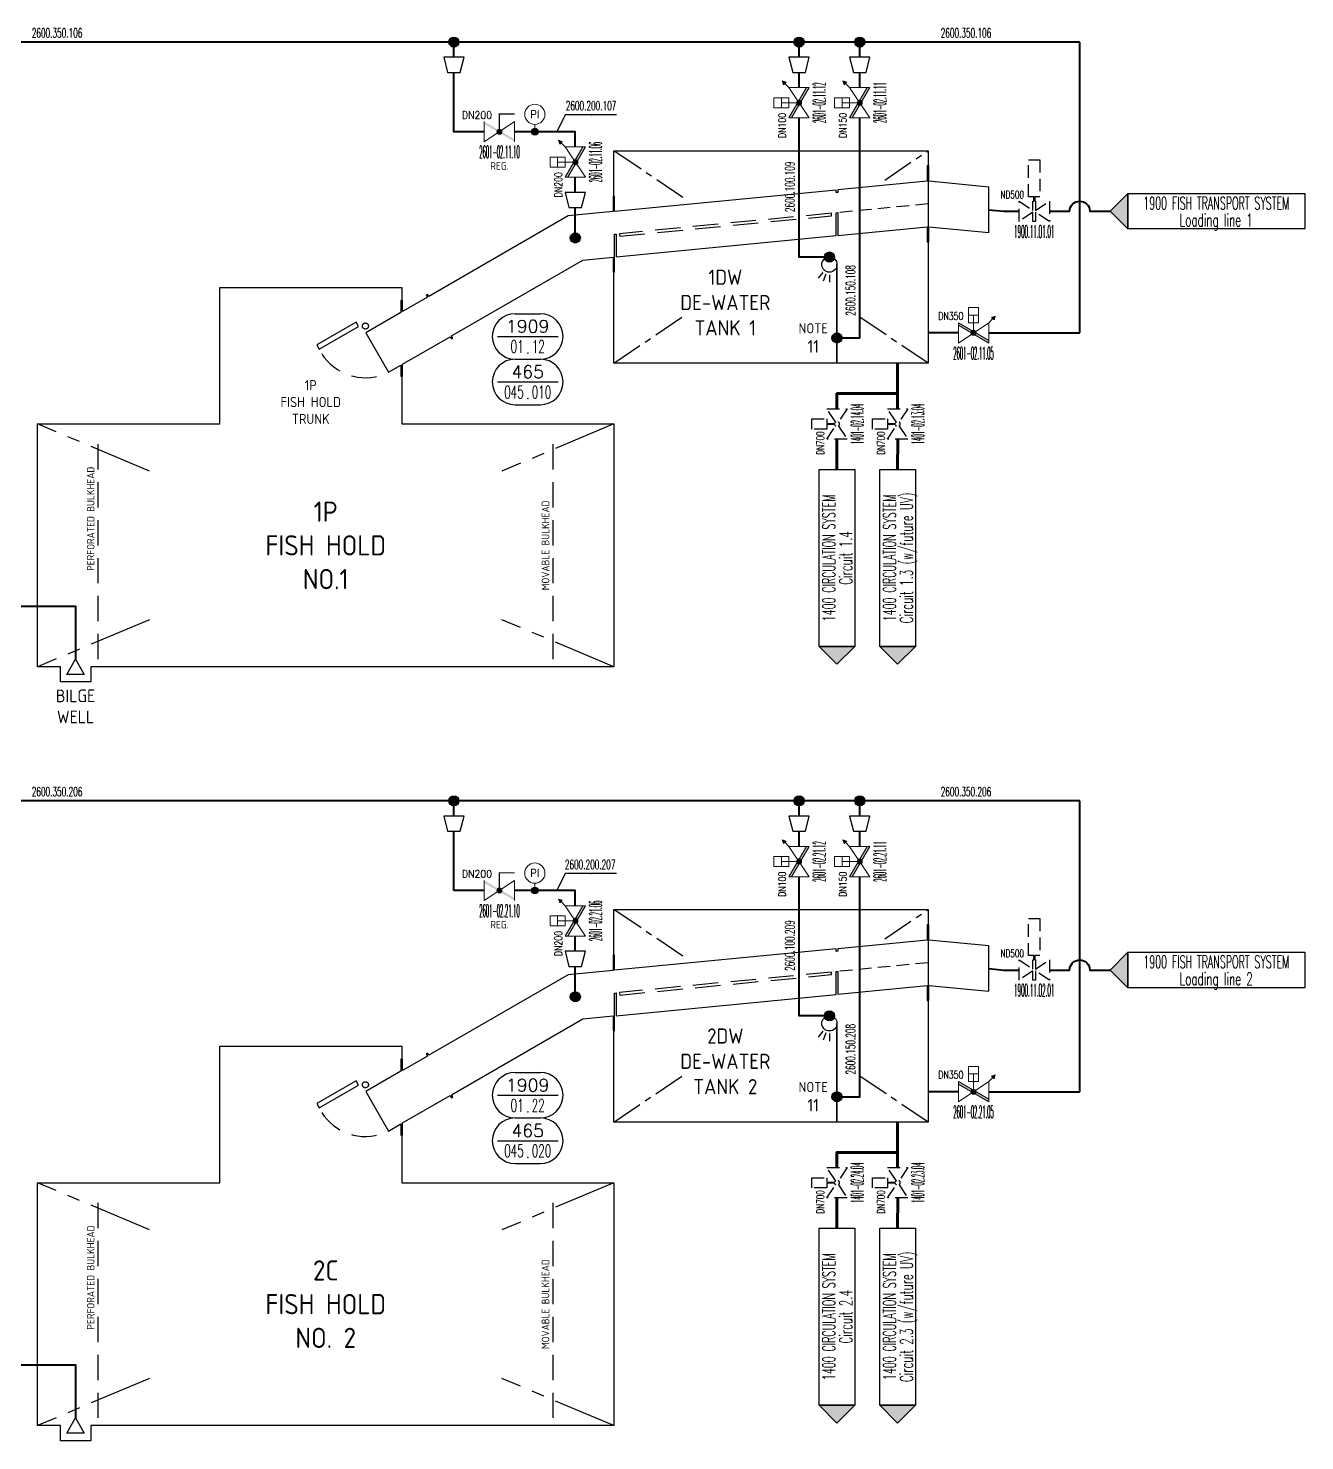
# Model space of a CAD drawing. Extents: x 20 to 522, y 20 to 460.
# Drawn here: x 269.7 to 522.1, y 180.5 to 459.8 of the extents above; entities that cross this region are included whole.
import ezdxf
from ezdxf.enums import TextEntityAlignment as Align

# ---------------------------------------------------------------- set-up
doc = ezdxf.new("R2010")
doc.units = 0
doc.header["$LTSCALE"] = 10
for name, pattern in [('CENTER', [2, 1.25, -0.25, 0.25, -0.25]), ('DASHED', [0.75, 0.5, -0.25]), ('HIDDEN', [0.375, 0.25, -0.125])]:
    doc.linetypes.add(name, pattern=pattern)
for name, color, linetype in [('000-TX1', 1, 'Continuous'), ('000-TX2', 2, 'Continuous'), ('000-TX3', 3, 'Continuous'), ('0CE1', 1, 'CENTER'), ('0CO0', 7, 'Continuous'), ('0CO1', 1, 'Continuous'), ('0CO2', 2, 'Continuous'), ('0DA1', 1, 'HIDDEN'), ('0TX1', 1, 'Continuous'), ('0TX2', 2, 'Continuous'), ('0TX3', 3, 'Continuous'), ('Reference_1', 7, 'Continuous'), ('Reference_2', 1, 'Continuous')]:
    doc.layers.add(name, color=color, linetype=linetype)
for name, color, linetype, lineweight in [('1400_1 Circulation System Piping', 102, 'Continuous', 60), ('2600 Tank Drainage System Piping', 200, 'Continuous', 40), ('ARMATURE', 1, 'Continuous', 15), ('PIPENUM', 1, 'Continuous', 25)]:
    doc.layers.add(name, color=color, linetype=linetype, lineweight=lineweight)
doc.layers.add('1900 Fish Transport Piping', color=153, linetype='Continuous', lineweight=40, true_color=0x5499d9)
doc.layers.add('Viewport', color=7, linetype='Continuous', plot=False)
doc.styles.add('MMC-TX2', font='romans.shx')
doc.styles.add('ROMANS', font='romans.shx')
doc.styles.get("Standard").update_dxf_attribs({"font": 'isocp.shx'})
doc.styles.add('Standard-TX2', font='romans.shx')

# ---------------------------------------------------------------- blocks, each defined once
blk = doc.blocks.new('Pipe_tag')
at = {"layer": '0CO1', "ltscale": 2}
blk.add_point((6, 0), dxfattribs=at)
at = {"color": 0, "style": 'ROMANS', "width": 0.532808}
blk.add_attdef('PIPE-NO', text='', height=2.2, dxfattribs=at).set_placement((-0.18, 1.08), (11.82, 1.08), align=Align.FIT)
at = {"layer": '000-TX2', "color": 2, "style": 'ROMANS', "flags": 1}
for tag, p in [('REMARKS', (6, 12.18)), ('TO', (5.97, 10.4)), ('MATERIAL', (6.34, 6.9)), ('FROM', (6.01, 8.78)), ('DIAMETER', (6.07, 4.56))]:
    blk.add_attdef(tag, text='', height=1.2, dxfattribs=at).set_placement(p, align=Align.MIDDLE_CENTER)
at = {"layer": '000-TX2', "style": 'ROMANS'}
blk.add_attdef('PIPE_TYPE', text='', height=1.2, dxfattribs=at).set_placement((5.89, -1.18), align=Align.MIDDLE)
blk = doc.blocks.new('BU310PN_F_MMC')
h = blk.add_hatch(color=256)
h.dxf.hatch_style = 1
h.paths.add_polyline_path([(7.31, 3.31), (6.57, 3.06), (6.82, 2.82), (7.06, 2.57)])
blk.add_hatch(color=256).paths.add_polyline_path([(0, 2), (6, -1.5), (6, -2), (0, 1.5)])
h = blk.add_hatch(color=256)
edge = h.paths.add_edge_path()
edge.add_arc((3, -0.01), 0.5, 0, 360)
for p, q in [((2, 3.5), (4, 3.5)), ((3, 3.5), (3, 2)), ((6, 2), (6.82, 2.82)), ((7.31, 3.31), (6.57, 3.06)), ((6.57, 3.06), (6.82, 2.82)), ((6.82, 2.82), (7.06, 2.57)), ((7.31, 3.31), (7.06, 2.57))]:
    blk.add_line(p, q)
for points in [[(2, 2), (4, 2), (4, 5), (2, 5)], [(0, 2), (6, -1.5), (6, -2), (0, 1.5)]]:
    blk.add_lwpolyline(points, close=True)
blk.add_lwpolyline([(0, 2), (0, -2), (6, 2), (6, -2)])
at = {"const_width": 0.2}
blk.add_lwpolyline([(3, 0), (3, 2)], dxfattribs=at)
blk.add_circle((3, -0.01), 0.5)
at = {"layer": '000-TX1', "style": 'MMC-TX2', "width": 0.75}
blk.add_attdef('SIZE', text='', height=1.5, dxfattribs=at).set_placement((1, 3.34), align=Align.MIDDLE_RIGHT)
at = {"layer": '000-TX1', "style": 'MMC-TX2', "width": 0.457143}
blk.add_attdef('ITEMNR.', text='', height=2.5, rotation=360, dxfattribs=at).set_placement((-0.99, -5.24), (7.01, -5.24), align=Align.FIT)
at = {"layer": '000-TX1', "style": 'MMC-TX2', "flags": 1}
for tag, p in [('PRODUCT_NR', (-1, -10.2)), ('DESCRIPTION.', (-1, -13.16)), ('TYPE', (-1, -16.17)), ('RATING', (-1, -19.17)), ('DRILL', (-1, -22.17)), ('HOUSING', (-1, -25.17)), ('TRIM', (-1, -28.17)), ('STEM', (-1, -31.17)), ('SEAT', (-1, -34.17)), ('CTRL', (-1, -37.17)), ('CERT', (-1, -40.17)), ('REMARKS', (-1, -43.17)), ('REV', (-1, -46.17)), ('TAG', (-1, -49.17)), ('FONT/SIGN', (-1, -52.17)), ('DO', (-1, -55.84)), ('DI', (-1, -58.84)), ('AO', (-0.79, -61.28)), ('AI', (-0.79, -64.28)), ('BUS', (-1, -66.95))]:
    blk.add_attdef(tag, p, '', height=1.5, dxfattribs=at)
blk = doc.blocks.new('MMCFP_COMP_TAG')
at = {"layer": '000-TX3', "ltscale": 3}
for p, q in [((-2.5, 4.5), (2.5, 4.5)), ((-6, 0), (6, 0)), ((-2.5, -4.5), (2.5, -4.5))]:
    blk.add_line(p, q, dxfattribs=at)
for centre, start, end in [((-2.5, 0), 90, 270), ((2.5, 0), 270, 90)]:
    blk.add_arc(centre, 4.5, start, end, dxfattribs=at)
at = {"layer": '000-TX2', "style": 'Standard-TX2'}
blk.add_text('.', height=1.5, dxfattribs=at).set_placement((0.02, -3.35), align=Align.CENTER)
at = {"layer": '000-TX2', "style": 'Standard-TX2', "flags": 8}
blk.add_attdef('WBS1', text='', height=2.5, dxfattribs=at).set_placement((-0.02, 0.75), align=Align.CENTER)
at = {"layer": '000-TX2', "style": 'Standard-TX2', "width": 0.6, "flags": 8}
blk.add_attdef('WBS2', text='', height=2.5, dxfattribs=at).set_placement((-0.8, -3.25), align=Align.RIGHT)
blk.add_attdef('Number', (0.8, -3.25), '', height=2.5, dxfattribs=at)
blk = doc.blocks.new('Reference_diagram1')
at = {"layer": 'Reference_2'}
blk.add_hatch(color=256, dxfattribs=at).paths.add_polyline_path([(-3.5, -3.5), (0, 0), (-3.5, 3.5)])
blk.add_lwpolyline([(-38.5, -3.5), (-3.5, -3.5), (-3.5, 3.5), (-38.5, 3.5)], close=True, dxfattribs=at)
blk.add_lwpolyline([(-3.5, 3.5), (-3.5, -3.5), (0, 0), (-3.5, 3.5)], dxfattribs=at)
at = {"layer": 'Reference_1', "style": 'ROMANS'}
for tag, width, p in [('WBS-NAME', 0.55, (-21, 2.85)), ('DESCRIPTION', 0.6, (-21, -0.5))]:
    blk.add_attdef(tag, text='', height=2.5, dxfattribs=dict(at, width=width)).set_placement(p, align=Align.TOP_CENTER)
blk = doc.blocks.new('INTERFACE VALVE')
at = {"linetype": 'HIDDEN'}
blk.add_lwpolyline([(0.42, -0.27, -0.547905), (-0.42, -0.27), (-3, -1.99), (-3, 2.01), (-0.41, 0.29, -0.192777), (-0.1, 0.49), (-0.1, 2.01), (-1, 2.01), (-1, 5.01), (1, 5.01), (1, 2.01), (0.1, 2.01), (0.1, 0.49, -0.192777), (0.41, 0.29), (3, 2.01), (3, -1.99), (0.42, -0.28)], format="xyb", dxfattribs=at)
at = {"style": 'MMC-TX2', "width": 0.7}
blk.add_attdef('SIZE', text='', height=1.5, dxfattribs=at).set_placement((-1.46, 3.31), align=Align.MIDDLE_RIGHT)
at = {"style": 'MMC-TX2', "width": 0.457143}
blk.add_attdef('ITEMNR.', text='', height=2.5, rotation=360, dxfattribs=at).set_placement((-3.99, -5.23), (4.01, -5.23), align=Align.FIT)
at = {"style": 'MMC-TX2', "flags": 1}
blk.add_attdef('DESCRIPTION.', (-4, -7.96), '', height=1.5, dxfattribs=at)
blk = doc.blocks.new('INTERFACE VALVE GV')
at = {"linetype": 'HIDDEN'}
blk.add_lwpolyline([(0.25, -0.15), (0.25, -1.99), (-0.25, -1.99), (-0.25, -0.15), (-3, -1.99), (-3, 2.01), (-0.25, 0.18), (-0.25, 2.01), (-0.1, 2.01), (-0.1, 2.86), (-1.14, 2.86), (-1.14, 10.21), (1.14, 10.21), (1.14, 2.86), (0.1, 2.86), (0.1, 2.01), (0.25, 2.01), (0.25, 0.18), (3, 2.01), (3, -1.99), (0.25, -0.15)], dxfattribs=at)
at = {"style": 'MMC-TX2', "width": 0.7}
blk.add_attdef('SIZE', text='', height=1.5, dxfattribs=at).set_placement((-1.46, 3.31), align=Align.MIDDLE_RIGHT)
at = {"style": 'MMC-TX2', "width": 0.457143}
blk.add_attdef('ITEMNR.', text='', height=2.5, rotation=360, dxfattribs=at).set_placement((-3.99, -5.23), (4.01, -5.23), align=Align.FIT)
at = {"style": 'MMC-TX2', "flags": 1}
blk.add_attdef('DESCRIPTION.', (-4, -7.96), '', height=1.5, dxfattribs=at)
blk = doc.blocks.new('BU301_MMC')
h = blk.add_hatch(color=256)
edge = h.paths.add_edge_path()
edge.add_arc((3, 0), 0.5, 0, 360)
at = {"const_width": 0.25}
blk.add_lwpolyline([(3, 0), (3, 3.5), (6, 3.5)], dxfattribs=at)
blk.add_lwpolyline([(0, 2), (0, -2), (6, 2), (6, -2)])
blk.add_circle((3, 0), 0.5)
blk.add_solid([(0, 2), (6, -1.5), (0, 1.5), (6, -2)])
at = {"layer": '000-TX1', "style": 'MMC-TX2', "width": 0.9}
blk.add_attdef('SIZE', text='', height=1.5, dxfattribs=at).set_placement((1.54, 3.3), align=Align.MIDDLE_RIGHT)
at = {"layer": '000-TX1', "style": 'MMC-TX2', "width": 0.457143}
blk.add_attdef('ITEMNR.', text='', height=2.5, rotation=360, dxfattribs=at).set_placement((-0.99, -5.24), (7.01, -5.24), align=Align.FIT)
at = {"layer": '000-TX1', "style": 'MMC-TX2', "flags": 1}
for tag, p in [('PRODUCT_NR', (-1, -10.2)), ('DESCRIPTION.', (-1, -13.16)), ('TYPE', (-1, -16.17)), ('RATING', (-1, -19.17)), ('DRILL', (-1, -22.17)), ('HOUSING', (-1, -25.17)), ('TRIM', (-1, -28.17)), ('STEM', (-1, -31.17)), ('SEAT', (-1, -34.17)), ('CTRL', (-1, -37.17)), ('CERT', (-1, -40.17)), ('REV', (-1, -46.17)), ('TAG', (-1, -49.17)), ('FONT/SIGN', (-1, -52.17)), ('DO', (-1, -55.82)), ('DI', (-1, -58.82)), ('AO', (-0.79, -61.26)), ('AI', (-0.79, -64.26)), ('BUS', (-1, -66.94))]:
    blk.add_attdef(tag, p, '', height=1.5, dxfattribs=at)
blk.add_attdef('REMARKS', text='', height=1, dxfattribs=at).set_placement((-1, -43.17), (9.07, -43.17), align=Align.ALIGNED)
blk = doc.blocks.new('PI')
blk.add_line((0, 0), (0, 0.78))
blk.add_circle((0, 2.78), 2)
at = {"layer": '000-TX1', "style": 'MMC-TX2', "flags": 1}
for tag, p in [('DO', (-2.77, -54.19)), ('DI', (-2.77, -57.19)), ('AO', (-2.56, -59.63)), ('AI', (-2.56, -62.63)), ('BUS', (-2.77, -65.3))]:
    blk.add_attdef(tag, p, '', height=1.5, dxfattribs=at)
at = {"layer": '0TX1', "style": 'MMC-TX2', "width": 0.457143}
blk.add_attdef('ITEMNR.', text='', height=2.5, rotation=360, dxfattribs=at).set_placement((-3.69, 5.84), (4.31, 5.84), align=Align.FIT)
at = {"layer": '0TX1', "style": 'MMC-TX2'}
blk.add_attdef('SIZE', text='', height=1.5, dxfattribs=at).set_placement((-1.84, 0.9), align=Align.MIDDLE_RIGHT)
at = {"layer": '0TX1', "style": 'MMC-TX2', "flags": 1}
for tag, p in [('PRODUCT_NR', (-2.77, -9.56)), ('DESCRIPTION.', (-2.77, -12.52)), ('TYPE', (-2.77, -15.53)), ('RATING', (-2.77, -18.53)), ('DRILL', (-2.77, -21.53)), ('HOUSING', (-2.77, -24.53)), ('TRIM', (-2.77, -27.53)), ('STEM', (-2.77, -30.53)), ('SEAT', (-2.77, -33.53)), ('CTRL', (-2.77, -36.53)), ('CERT', (-2.77, -39.53)), ('REMARKS', (-2.77, -42.53)), ('REV', (-2.77, -45.53)), ('TAG', (-2.77, -48.53)), ('FONT/SIGN', (-2.77, -51.53))]:
    blk.add_attdef(tag, p, '', height=1.5, dxfattribs=at)
at = {"layer": '0TX2', "style": 'MMC-TX2', "flags": 8}
blk.add_attdef('PI', text='', height=1.5, dxfattribs=at).set_placement((0, 2.78), align=Align.MIDDLE_CENTER)
blk = doc.blocks.new('JOINT')
h = blk.add_hatch(color=256)
h.dxf.hatch_style = 1
h.paths.add_polyline_path([(1, 0, 1), (-1, 0, 1)])
at = {"layer": 'Viewport'}
blk.add_circle((0, 0), 1, dxfattribs=at)

msp = doc.modelspace()

# ---------------------------------------------------------------- linework, layer by layer
for points in [[(279.02, 335.03), (280.75, 332.03), (277.29, 332.03)], [(279.02, 185.03), (280.75, 182.03), (277.29, 182.03)]]:
    msp.add_lwpolyline(points, close=True)
at = {"layer": '0CE1', "ltscale": 0.5}
for points in [[(399.12, 426.29), (385.45, 435.53)], [(439.03, 429.75), (447.58, 435.53)], [(385.45, 393.53), (399.12, 402.76)], [(447.58, 393.53), (433.91, 402.76)], [(399.12, 276.29), (385.45, 285.53)], [(439.03, 279.75), (447.58, 285.53)], [(385.45, 243.53), (399.12, 252.76)], [(447.58, 243.53), (433.91, 252.76)]]:
    msp.add_lwpolyline(points, dxfattribs=at)
at = {"layer": '0CE1'}
for points in [[(293.63, 372.21), (271.52, 381.53)], [(385.45, 381.53), (363.34, 372.21)], [(293.63, 342.84), (271.52, 333.53)], [(385.45, 333.53), (363.34, 342.84)], [(293.63, 222.21), (271.52, 231.53)], [(385.45, 231.53), (363.34, 222.21)], [(293.63, 192.84), (271.52, 183.53)], [(385.45, 183.53), (363.34, 192.84)]]:
    msp.add_lwpolyline(points, dxfattribs=at)
for centre in [(336.34, 400.89), (336.34, 250.89)]:
    msp.add_circle(centre, 0.6, dxfattribs=at)
at = {"layer": '0CO0'}
for points in [[(385.99, 442.63), (375.86, 442.63), (374.16, 439.3)], [(385.99, 292.63), (375.86, 292.63), (374.16, 289.3)]]:
    msp.add_lwpolyline(points, dxfattribs=at)
at = {"layer": '0CO0', "linetype": 'DASHED'}
for centre in [(336.34, 400.89), (336.34, 250.89)]:
    msp.add_arc(centre, 10.22, 212.2433, 291.0238, dxfattribs=at)
at = {"layer": '0CO1'}
for points in [[(355.84, 454.02), (351.84, 454.02), (352.59, 451.02), (355.09, 451.02)], [(424.08, 454.02), (420.08, 454.02), (420.83, 451.02), (423.33, 451.02)], [(436.08, 454.02), (432.08, 454.02), (432.83, 451.02), (435.33, 451.02)], [(385.6, 426.53), (385.3, 426.53), (385.3, 423.51), (376.45, 422.66), (348.85, 406.72), (348.6, 407.15), (348.34, 407), (348.59, 406.57), (343.67, 403.73), (343.67, 405.95), (343.37, 405.95), (343.37, 403.56), (336.42, 399.55), (340.92, 391.75), (343.37, 393.17), (343.37, 390.95), (343.67, 390.95), (343.67, 393.34), (353.09, 398.78), (353.34, 398.34), (353.6, 398.49), (353.35, 398.93), (379.35, 413.94), (385.3, 414.51), (385.3, 411.53), (385.6, 411.53), (385.6, 419.03), (385.9, 419.06), (385.9, 414.55), (429.43, 418.77), (429.43, 423.27), (429.73, 423.3), (429.73, 418.8), (447.43, 420.51), (447.43, 417.53), (447.73, 417.53), (447.73, 420.51), (459.58, 419.37), (459.58, 428.37), (447.73, 429.51), (447.73, 432.53), (447.43, 432.53), (447.43, 429.51), (429.73, 427.8), (429.73, 427.3), (429.43, 427.27), (429.43, 427.77), (385.6, 423.53)], [(379.84, 427.3), (375.84, 427.3), (376.59, 424.3), (379.09, 424.3)], [(335, 400.81), (334.5, 401.67), (326.71, 397.17), (327.21, 396.31)], [(355.84, 304.02), (351.84, 304.02), (352.59, 301.02), (355.09, 301.02)], [(424.08, 304.02), (420.08, 304.02), (420.83, 301.02), (423.33, 301.02)], [(436.08, 304.02), (432.08, 304.02), (432.83, 301.02), (435.33, 301.02)], [(385.6, 276.53), (385.3, 276.53), (385.3, 273.51), (376.45, 272.66), (348.85, 256.72), (348.6, 257.15), (348.34, 257), (348.59, 256.57), (343.67, 253.73), (343.67, 255.95), (343.37, 255.95), (343.37, 253.56), (336.42, 249.55), (340.92, 241.75), (343.37, 243.17), (343.37, 240.95), (343.67, 240.95), (343.67, 243.34), (353.09, 248.78), (353.34, 248.34), (353.6, 248.49), (353.35, 248.93), (379.35, 263.94), (385.3, 264.51), (385.3, 261.53), (385.6, 261.53), (385.6, 269.03), (385.9, 269.06), (385.9, 264.55), (429.43, 268.77), (429.43, 273.27), (429.73, 273.3), (429.73, 268.8), (447.43, 270.51), (447.43, 267.53), (447.73, 267.53), (447.73, 270.51), (459.58, 269.37), (459.58, 278.37), (447.73, 279.51), (447.73, 282.53), (447.43, 282.53), (447.43, 279.51), (429.73, 277.8), (429.73, 277.3), (429.43, 277.27), (429.43, 277.77), (385.6, 273.53)], [(379.84, 277.3), (375.84, 277.3), (376.59, 274.3), (379.09, 274.3)], [(335, 250.81), (334.5, 251.67), (326.71, 247.17), (327.21, 246.31)]]:
    msp.add_lwpolyline(points, close=True, dxfattribs=at)
for points in [[(426.79, 411.49), (425.83, 410.34)], [(427.39, 411.15), (426.88, 409.74)], [(428.08, 411.03), (428.08, 409.53)], [(426.79, 261.49), (425.83, 260.34)], [(427.39, 261.15), (426.88, 259.74)], [(428.08, 261.03), (428.08, 259.53)]]:
    msp.add_lwpolyline(points, dxfattribs=at)
at = {"layer": '0CO2'}
for points in [[(385.45, 426.53), (385.45, 435.53), (447.58, 435.53), (447.58, 393.53), (429.58, 393.53), (429.58, 413.03), (429.58, 393.53), (385.45, 393.53), (385.45, 411.53)], [(343.52, 390.95), (343.52, 381.53), (343.52, 381.53), (385.45, 381.53), (385.45, 333.53), (282.02, 333.53), (282.02, 330.53), (276.02, 330.53), (276.02, 333.53), (271.52, 333.53), (271.52, 381.53), (307.52, 381.53), (307.52, 408.53), (343.52, 408.53), (343.52, 405.95)], [(385.45, 276.53), (385.45, 285.53), (447.58, 285.53), (447.58, 243.53), (429.58, 243.53), (429.58, 263.03), (429.58, 243.53), (385.45, 243.53), (385.45, 261.53)], [(343.52, 240.95), (343.52, 231.53), (343.52, 231.53), (385.45, 231.53), (385.45, 183.53), (282.02, 183.53), (282.02, 180.53), (276.02, 180.53), (276.02, 183.53), (271.52, 183.53), (271.52, 231.53), (307.52, 231.53), (307.52, 258.53), (343.52, 258.53), (343.52, 255.95)]]:
    msp.add_lwpolyline(points, dxfattribs=at)
for centre in [(428.08, 413.03), (428.08, 263.03)]:
    msp.add_circle(centre, 1.5, dxfattribs=at)
at = {"layer": '0DA1'}
for points in [[(447.58, 425.03), (429.73, 423.3)], [(447.58, 275.03), (429.73, 273.3)]]:
    msp.add_lwpolyline(points, dxfattribs=at)
at = {"layer": '0DA1', "linetype": 'DASHED'}
for points in [[(386.64, 418.64), (428.53, 422.68), (428.48, 423.18), (386.59, 419.14)], [(386.64, 268.64), (428.53, 272.68), (428.48, 273.18), (386.59, 269.14)]]:
    msp.add_lwpolyline(points, close=True, dxfattribs=at)
at = {"layer": '0DA1', "ltscale": 2}
for points in [[(283.52, 335.03), (283.52, 380.03)], [(373.45, 335.03), (373.45, 380.03)], [(283.52, 185.03), (283.52, 230.03)], [(373.45, 185.03), (373.45, 230.03)]]:
    msp.add_lwpolyline(points, dxfattribs=at)
at = {"layer": '1400_1 Circulation System Piping'}
for points in [[(441.58, 393.53), (441.58, 384.53)], [(441.58, 387.53), (429.58, 387.53), (429.58, 384.53)], [(429.58, 378.53), (429.56, 372.53)], [(441.59, 378.53), (441.58, 372.53)], [(441.58, 243.53), (441.58, 234.53)], [(441.58, 237.53), (429.58, 237.53), (429.58, 234.53)], [(429.58, 228.53), (429.56, 222.53)], [(441.59, 228.53), (441.58, 222.53)]]:
    msp.add_lwpolyline(points, dxfattribs=at)
at = {"layer": '1900 Fish Transport Piping'}
for points in [[(471.58, 423.58), (475.58, 423.58, -1), (479.58, 423.58), (483.58, 423.58)], [(471.58, 273.58), (475.58, 273.58, -1), (479.58, 273.58), (483.58, 273.58)]]:
    msp.add_lwpolyline(points, format="xyb", dxfattribs=at)
for points in [[(459.58, 423.87), (462.58, 423.58), (465.58, 423.58)], [(459.58, 273.87), (462.58, 273.58), (465.58, 273.58)]]:
    msp.add_lwpolyline(points, dxfattribs=at)
at = {"layer": '2600 Tank Drainage System Piping'}
for p, q in [((477.58, 457.02), (174.52, 457.02)), ((477.58, 399.53), (477.58, 457.02)), ((459.58, 399.53), (477.58, 399.53)), ((477.58, 307.02), (174.52, 307.02)), ((477.58, 249.53), (477.58, 307.02)), ((353.84, 289.3), (353.84, 301.02)), ((359.84, 289.3), (353.84, 289.3)), ((459.58, 249.53), (477.58, 249.53))]:
    msp.add_line(p, q, dxfattribs=at)
for points in [[(353.84, 454.02), (353.84, 457.02)], [(422.08, 454.02), (422.08, 457.02)], [(434.08, 454.02), (434.08, 457.02)], [(359.84, 439.3), (353.84, 439.3), (353.84, 451.02)], [(422.08, 448.02), (422.08, 451.02)], [(434.08, 448.02), (434.08, 451.02)], [(428.08, 414.53), (422.08, 414.53), (422.08, 442.02)], [(429.58, 398.53), (434.08, 398.53), (434.08, 442.02)], [(377.84, 436.3), (377.84, 439.3), (365.84, 439.3)], [(377.84, 427.3), (377.84, 430.3)], [(377.84, 418.3), (377.84, 424.3)], [(453.58, 399.53), (447.58, 399.53)], [(265.52, 345.53), (279.02, 345.53), (279.02, 335.03)], [(353.84, 304.02), (353.84, 307.02)], [(422.08, 304.02), (422.08, 307.02)], [(434.08, 304.02), (434.08, 307.02)], [(422.08, 298.02), (422.08, 301.02)], [(434.08, 298.02), (434.08, 301.02)], [(428.08, 264.53), (422.08, 264.53), (422.08, 292.02)], [(429.58, 248.53), (434.08, 248.53), (434.08, 292.02)], [(377.84, 286.3), (377.84, 289.3), (365.84, 289.3)], [(377.84, 277.3), (377.84, 280.3)], [(377.84, 268.3), (377.84, 274.3)], [(453.58, 249.53), (447.58, 249.53)], [(265.52, 195.53), (279.02, 195.53), (279.02, 185.03)]]:
    msp.add_lwpolyline(points, dxfattribs=at)

# ---------------------------------------------------------------- block references
ref = msp.add_blockref('Reference_diagram1', (483.58, 423.58), dxfattribs=dict(xscale=-1))
ref.add_attrib('WBS-NAME', '1900 FISH TRANSPORT SYSTEM', dxfattribs={"layer": 'Reference_1', "height": 2.5, "style": 'ROMANS', "width": 0.55}).set_placement((504.58, 426.43), align=Align.TOP_CENTER)
ref.add_attrib('DESCRIPTION', 'Loading line 1', dxfattribs={"layer": 'Reference_1', "height": 2.5, "style": 'ROMANS', "width": 0.6}).set_placement((504.58, 423.08), align=Align.TOP_CENTER)
ref = msp.add_blockref('MMCFP_COMP_TAG', (368.43, 398.83))
ref.add_attrib('WBS1', '1909', dxfattribs={"layer": '000-TX2', "height": 2.5, "style": 'Standard-TX2'}).set_placement((368.42, 399.58), align=Align.CENTER)
ref.add_attrib('WBS2', '01', dxfattribs={"layer": '000-TX2', "height": 2.5, "style": 'Standard-TX2', "width": 0.6}).set_placement((367.63, 395.58), align=Align.RIGHT)
ref.add_attrib('Number', '12', (369.23, 395.58), dxfattribs={"layer": '000-TX2', "height": 2.5, "style": 'Standard-TX2', "width": 0.6})
ref = msp.add_blockref('MMCFP_COMP_TAG', (368.43, 389.83))
ref.add_attrib('WBS1', '465', dxfattribs={"layer": '000-TX2', "height": 2.5, "style": 'Standard-TX2'}).set_placement((368.42, 390.58), align=Align.CENTER)
ref.add_attrib('WBS2', '045', dxfattribs={"layer": '000-TX2', "height": 2.5, "style": 'Standard-TX2', "width": 0.6}).set_placement((367.63, 386.58), align=Align.RIGHT)
ref.add_attrib('Number', '010', (369.23, 386.58), dxfattribs={"layer": '000-TX2', "height": 2.5, "style": 'Standard-TX2', "width": 0.6})
ref = msp.add_blockref('Reference_diagram1', (429.58, 334.03), dxfattribs=dict(xscale=-1, rotation=90))
ref.add_attrib('WBS-NAME', '1400 CIRCULATION SYSTEM', dxfattribs={"layer": 'Reference_1', "height": 2.5, "rotation": 90, "style": 'ROMANS', "width": 0.55}).set_placement((426.72, 355.03), align=Align.TOP_CENTER)
ref.add_attrib('DESCRIPTION', 'Circuit 1.4', dxfattribs={"layer": 'Reference_1', "height": 2.5, "rotation": 90, "style": 'ROMANS', "width": 0.6}).set_placement((430.08, 355.03), align=Align.TOP_CENTER)
ref = msp.add_blockref('Reference_diagram1', (441.58, 334.03), dxfattribs=dict(xscale=-1, rotation=90))
ref.add_attrib('WBS-NAME', '1400 CIRCULATION SYSTEM', dxfattribs={"layer": 'Reference_1', "height": 2.5, "rotation": 90, "style": 'ROMANS', "width": 0.55}).set_placement((438.72, 355.03), align=Align.TOP_CENTER)
ref.add_attrib('DESCRIPTION', 'Circuit 1.3 (w/future UV)', dxfattribs={"layer": 'Reference_1', "height": 2.5, "rotation": 90, "style": 'ROMANS', "width": 0.6}).set_placement((442.08, 355.03), align=Align.TOP_CENTER)
ref = msp.add_blockref('Reference_diagram1', (483.58, 273.58), dxfattribs=dict(xscale=-1))
ref.add_attrib('WBS-NAME', '1900 FISH TRANSPORT SYSTEM', dxfattribs={"layer": 'Reference_1', "height": 2.5, "style": 'ROMANS', "width": 0.55}).set_placement((504.58, 276.43), align=Align.TOP_CENTER)
ref.add_attrib('DESCRIPTION', 'Loading line 2', dxfattribs={"layer": 'Reference_1', "height": 2.5, "style": 'ROMANS', "width": 0.6}).set_placement((504.58, 273.08), align=Align.TOP_CENTER)
ref = msp.add_blockref('MMCFP_COMP_TAG', (368.43, 248.83))
ref.add_attrib('WBS1', '1909', dxfattribs={"layer": '000-TX2', "height": 2.5, "style": 'Standard-TX2'}).set_placement((368.42, 249.58), align=Align.CENTER)
ref.add_attrib('WBS2', '01', dxfattribs={"layer": '000-TX2', "height": 2.5, "style": 'Standard-TX2', "width": 0.6}).set_placement((367.63, 245.58), align=Align.RIGHT)
ref.add_attrib('Number', '22', (369.23, 245.58), dxfattribs={"layer": '000-TX2', "height": 2.5, "style": 'Standard-TX2', "width": 0.6})
ref = msp.add_blockref('MMCFP_COMP_TAG', (368.43, 239.83))
ref.add_attrib('WBS1', '465', dxfattribs={"layer": '000-TX2', "height": 2.5, "style": 'Standard-TX2'}).set_placement((368.42, 240.58), align=Align.CENTER)
ref.add_attrib('WBS2', '045', dxfattribs={"layer": '000-TX2', "height": 2.5, "style": 'Standard-TX2', "width": 0.6}).set_placement((367.63, 236.58), align=Align.RIGHT)
ref.add_attrib('Number', '020', (369.23, 236.58), dxfattribs={"layer": '000-TX2', "height": 2.5, "style": 'Standard-TX2', "width": 0.6})
ref = msp.add_blockref('Reference_diagram1', (429.58, 184.03), dxfattribs=dict(xscale=-1, rotation=90))
ref.add_attrib('WBS-NAME', '1400 CIRCULATION SYSTEM', dxfattribs={"layer": 'Reference_1', "height": 2.5, "rotation": 90, "style": 'ROMANS', "width": 0.55}).set_placement((426.72, 205.03), align=Align.TOP_CENTER)
ref.add_attrib('DESCRIPTION', 'Circuit 2.4', dxfattribs={"layer": 'Reference_1', "height": 2.5, "rotation": 90, "style": 'ROMANS', "width": 0.6}).set_placement((430.08, 205.03), align=Align.TOP_CENTER)
ref = msp.add_blockref('Reference_diagram1', (441.58, 184.03), dxfattribs=dict(xscale=-1, rotation=90))
ref.add_attrib('WBS-NAME', '1400 CIRCULATION SYSTEM', dxfattribs={"layer": 'Reference_1', "height": 2.5, "rotation": 90, "style": 'ROMANS', "width": 0.55}).set_placement((438.72, 205.03), align=Align.TOP_CENTER)
ref.add_attrib('DESCRIPTION', 'Circuit 2.3 (w/future UV)', dxfattribs={"layer": 'Reference_1', "height": 2.5, "rotation": 90, "style": 'ROMANS', "width": 0.6}).set_placement((442.08, 205.03), align=Align.TOP_CENTER)
at = {"layer": '0CO0', "ltscale": 2}
ref = msp.add_blockref('INTERFACE VALVE GV', (468.58, 423.56), dxfattribs=at)
ref.add_attrib('ITEMNR.', '1900.11.01.01', dxfattribs={"layer": '0', "height": 2.5, "rotation": 360, "style": 'MMC-TX2', "width": 0.304072}).set_placement((464.58, 418.34), (472.58, 418.34), align=Align.FIT)
ref.add_attrib('SIZE', 'ND500', dxfattribs={"layer": '0', "height": 1.5, "style": 'MMC-TX2', "width": 0.7}).set_placement((466.56, 426.87), align=Align.MIDDLE_RIGHT)
ref = msp.add_blockref('INTERFACE VALVE', (429.59, 381.53), dxfattribs=dict(at, rotation=90))
ref.add_attrib('ITEMNR.', '1401-02.14.04', dxfattribs={"layer": '0', "height": 2.5, "rotation": 90, "style": 'MMC-TX2', "width": 0.27541}).set_placement((434.81, 377.53), (434.81, 385.53), align=Align.FIT)
ref.add_attrib('SIZE', 'DN700', dxfattribs={"layer": '0', "height": 1.5, "rotation": 90, "style": 'MMC-TX2', "width": 0.7}).set_placement((426.28, 380.06), align=Align.MIDDLE_RIGHT)
ref = msp.add_blockref('INTERFACE VALVE', (441.59, 381.53), dxfattribs=dict(at, rotation=90))
ref.add_attrib('ITEMNR.', '1401-02.13.04', dxfattribs={"layer": '0', "height": 2.5, "rotation": 90, "style": 'MMC-TX2', "width": 0.27541}).set_placement((446.81, 377.53), (446.81, 385.53), align=Align.FIT)
ref.add_attrib('SIZE', 'DN700', dxfattribs={"layer": '0', "height": 1.5, "rotation": 90, "style": 'MMC-TX2', "width": 0.7}).set_placement((438.28, 380.06), align=Align.MIDDLE_RIGHT)
at = {"layer": '0CO0', "linetype": 'HIDDEN', "ltscale": 2}
ref = msp.add_blockref('INTERFACE VALVE GV', (468.58, 273.56), dxfattribs=at)
ref.add_attrib('ITEMNR.', '1900.11.02.01', dxfattribs={"layer": '0', "height": 2.5, "rotation": 360, "style": 'MMC-TX2', "width": 0.304072}).set_placement((464.58, 268.34), (472.58, 268.34), align=Align.FIT)
ref.add_attrib('SIZE', 'ND500', dxfattribs={"layer": '0', "height": 1.5, "style": 'MMC-TX2', "width": 0.7}).set_placement((466.56, 276.87), align=Align.MIDDLE_RIGHT)
at = {"layer": '0CO0', "ltscale": 2}
ref = msp.add_blockref('INTERFACE VALVE', (429.59, 231.53), dxfattribs=dict(at, rotation=90))
ref.add_attrib('ITEMNR.', '1401-02.24.04', dxfattribs={"layer": '0', "height": 2.5, "rotation": 90, "style": 'MMC-TX2', "width": 0.27541}).set_placement((434.81, 227.53), (434.81, 235.53), align=Align.FIT)
ref.add_attrib('SIZE', 'DN700', dxfattribs={"layer": '0', "height": 1.5, "rotation": 90, "style": 'MMC-TX2', "width": 0.7}).set_placement((426.28, 230.06), align=Align.MIDDLE_RIGHT)
ref = msp.add_blockref('INTERFACE VALVE', (441.59, 231.53), dxfattribs=dict(at, rotation=90))
ref.add_attrib('ITEMNR.', '1401-02.23.04', dxfattribs={"layer": '0', "height": 2.5, "rotation": 90, "style": 'MMC-TX2', "width": 0.27541}).set_placement((446.81, 227.53), (446.81, 235.53), align=Align.FIT)
ref.add_attrib('SIZE', 'DN700', dxfattribs={"layer": '0', "height": 1.5, "rotation": 90, "style": 'MMC-TX2', "width": 0.7}).set_placement((438.28, 230.06), align=Align.MIDDLE_RIGHT)
at = {"layer": '2600 Tank Drainage System Piping'}
for p in [(353.84, 457.02), (422.08, 457.02), (434.08, 457.02), (377.84, 418.3), (428.08, 414.53), (429.58, 398.53), (353.84, 307.02), (422.08, 307.02), (434.08, 307.02), (377.84, 268.3), (428.08, 264.53), (429.58, 248.53)]:
    msp.add_blockref('JOINT', p, dxfattribs=at)
at = {"layer": '2600 Tank Drainage System Piping', "xscale": 0.6666666666666666, "yscale": 0.6666666666666666, "zscale": 0.6666666666666666, "rotation": 270}
for p in [(369.84, 439.3), (369.84, 289.3)]:
    msp.add_blockref('JOINT', p, dxfattribs=at)
at = {"layer": 'ARMATURE'}
ref = msp.add_blockref('BU310PN_F_MMC', (422.08, 442.02), dxfattribs=dict(at, rotation=90))
ref.add_attrib('ITEMNR.', '2601-02.11.12', dxfattribs={"layer": '000-TX1', "height": 2.5, "rotation": 90, "style": 'MMC-TX2', "width": 0.276543}).set_placement((427.31, 441.03), (427.31, 449.03), align=Align.FIT)
ref.add_attrib('SIZE', 'DN100', dxfattribs={"layer": '000-TX1', "height": 1.5, "rotation": 90, "style": 'MMC-TX2', "width": 0.75}).set_placement((418.74, 443.02), align=Align.MIDDLE_RIGHT)
ref = msp.add_blockref('BU310PN_F_MMC', (434.08, 442.02), dxfattribs=dict(at, rotation=90))
ref.add_attrib('ITEMNR.', '2601-02.11.11', dxfattribs={"layer": '000-TX1', "height": 2.5, "rotation": 90, "style": 'MMC-TX2', "width": 0.283544}).set_placement((439.31, 441.03), (439.31, 449.03), align=Align.FIT)
ref.add_attrib('SIZE', 'DN150', dxfattribs={"layer": '000-TX1', "height": 1.5, "rotation": 90, "style": 'MMC-TX2', "width": 0.75}).set_placement((430.74, 443.02), align=Align.MIDDLE_RIGHT)
ref = msp.add_blockref('PI', (369.84, 439.96), dxfattribs=at)
ref.add_attrib('PI', 'PI', dxfattribs={"layer": '0TX2', "height": 1.5, "style": 'MMC-TX2'}).set_placement((369.84, 442.74), align=Align.MIDDLE_CENTER)
ref = msp.add_blockref('BU301_MMC', (359.84, 439.3), dxfattribs=at)
ref.add_attrib('ITEMNR.', '2601-02.11.10', dxfattribs={"layer": '000-TX1', "height": 2.5, "rotation": 360, "style": 'MMC-TX2', "width": 0.276543}).set_placement((358.85, 434.06), (366.85, 434.06), align=Align.FIT)
ref.add_attrib('SIZE', 'DN200', dxfattribs={"layer": '000-TX1', "height": 1.5, "style": 'MMC-TX2', "width": 0.9}).set_placement((361.38, 442.59), align=Align.MIDDLE_RIGHT)
ref = msp.add_blockref('BU310PN_F_MMC', (377.84, 430.3), dxfattribs=dict(at, rotation=90))
ref.add_attrib('ITEMNR.', '2601-02.11.06', dxfattribs={"layer": '000-TX1', "height": 2.5, "rotation": 90, "style": 'MMC-TX2', "width": 0.276543}).set_placement((383.08, 429.3), (383.08, 437.3), align=Align.FIT)
ref.add_attrib('SIZE', 'DN200', dxfattribs={"layer": '000-TX1', "height": 1.5, "rotation": 90, "style": 'MMC-TX2', "width": 0.75}).set_placement((374.5, 431.3), align=Align.MIDDLE_RIGHT)
ref = msp.add_blockref('BU310PN_F_MMC', (453.58, 399.53), dxfattribs=at)
ref.add_attrib('ITEMNR.', '2601-02.11.05', dxfattribs={"layer": '000-TX1', "height": 2.5, "rotation": 360, "style": 'MMC-TX2', "width": 0.276543}).set_placement((452.58, 394.29), (460.58, 394.29), align=Align.FIT)
ref.add_attrib('SIZE', 'DN350', dxfattribs={"layer": '000-TX1', "height": 1.5, "style": 'MMC-TX2', "width": 0.75}).set_placement((454.58, 402.87), align=Align.MIDDLE_RIGHT)
ref = msp.add_blockref('BU310PN_F_MMC', (422.08, 292.02), dxfattribs=dict(at, rotation=90))
ref.add_attrib('ITEMNR.', '2601-02.21.12', dxfattribs={"layer": '000-TX1', "height": 2.5, "rotation": 90, "style": 'MMC-TX2', "width": 0.276543}).set_placement((427.31, 291.03), (427.31, 299.03), align=Align.FIT)
ref.add_attrib('SIZE', 'DN100', dxfattribs={"layer": '000-TX1', "height": 1.5, "rotation": 90, "style": 'MMC-TX2', "width": 0.75}).set_placement((418.74, 293.02), align=Align.MIDDLE_RIGHT)
ref = msp.add_blockref('BU310PN_F_MMC', (434.08, 292.02), dxfattribs=dict(at, rotation=90))
ref.add_attrib('ITEMNR.', '2601-02.21.11', dxfattribs={"layer": '000-TX1', "height": 2.5, "rotation": 90, "style": 'MMC-TX2', "width": 0.283544}).set_placement((439.31, 291.03), (439.31, 299.03), align=Align.FIT)
ref.add_attrib('SIZE', 'DN150', dxfattribs={"layer": '000-TX1', "height": 1.5, "rotation": 90, "style": 'MMC-TX2', "width": 0.75}).set_placement((430.74, 293.02), align=Align.MIDDLE_RIGHT)
ref = msp.add_blockref('BU301_MMC', (359.84, 289.3), dxfattribs=at)
ref.add_attrib('ITEMNR.', '2601-02.21.10', dxfattribs={"layer": '000-TX1', "height": 2.5, "rotation": 360, "style": 'MMC-TX2', "width": 0.276543}).set_placement((358.85, 284.06), (366.85, 284.06), align=Align.FIT)
ref.add_attrib('SIZE', 'DN200', dxfattribs={"layer": '000-TX1', "height": 1.5, "style": 'MMC-TX2', "width": 0.9}).set_placement((361.38, 292.59), align=Align.MIDDLE_RIGHT)
ref = msp.add_blockref('PI', (369.84, 289.96), dxfattribs=at)
ref.add_attrib('PI', 'PI', dxfattribs={"layer": '0TX2', "height": 1.5, "style": 'MMC-TX2'}).set_placement((369.84, 292.74), align=Align.MIDDLE_CENTER)
ref = msp.add_blockref('BU310PN_F_MMC', (377.84, 280.3), dxfattribs=dict(at, rotation=90))
ref.add_attrib('ITEMNR.', '2601-02.21.06', dxfattribs={"layer": '000-TX1', "height": 2.5, "rotation": 90, "style": 'MMC-TX2', "width": 0.276543}).set_placement((383.08, 279.3), (383.08, 287.3), align=Align.FIT)
ref.add_attrib('SIZE', 'DN200', dxfattribs={"layer": '000-TX1', "height": 1.5, "rotation": 90, "style": 'MMC-TX2', "width": 0.75}).set_placement((374.5, 281.3), align=Align.MIDDLE_RIGHT)
ref = msp.add_blockref('BU310PN_F_MMC', (453.58, 249.53), dxfattribs=at)
ref.add_attrib('ITEMNR.', '2601-02.21.05', dxfattribs={"layer": '000-TX1', "height": 2.5, "rotation": 360, "style": 'MMC-TX2', "width": 0.276543}).set_placement((452.58, 244.29), (460.58, 244.29), align=Align.FIT)
ref.add_attrib('SIZE', 'DN350', dxfattribs={"layer": '000-TX1', "height": 1.5, "style": 'MMC-TX2', "width": 0.75}).set_placement((454.58, 252.87), align=Align.MIDDLE_RIGHT)
at = {"layer": 'PIPENUM'}
ref = msp.add_blockref('Pipe_tag', (270.52, 457.02), dxfattribs=dict(at, xscale=0.8333333333333482, yscale=0.8333333333333482, zscale=0.8333333333333482))
ref.add_attrib('PIPE-NO', '2600.350.106', dxfattribs={"layer": '0', "color": 0, "height": 1.8333, "style": 'ROMANS', "width": 0.527898}).set_placement((270.37, 457.92), (280.37, 457.92), align=Align.FIT)
ref = msp.add_blockref('Pipe_tag', (450.24, 457.02), dxfattribs=dict(at, xscale=0.8333333333333482, yscale=0.8333333333333482, zscale=0.8333333333333482))
ref.add_attrib('PIPE-NO', '2600.350.106', dxfattribs={"layer": '0', "color": 0, "height": 1.8333, "style": 'ROMANS', "width": 0.527898}).set_placement((450.09, 457.92), (460.09, 457.92), align=Align.FIT)
ref = msp.add_blockref('Pipe_tag', (376.1, 442.63), dxfattribs=dict(at, xscale=0.8333333333333482, yscale=0.8333333333333482, zscale=0.8333333333333482))
ref.add_attrib('PIPE-NO', '2600.200.107', dxfattribs={"layer": '0', "color": 0, "height": 1.8333, "style": 'ROMANS', "width": 0.527898}).set_placement((375.95, 443.53), (385.95, 443.53), align=Align.FIT)
ref = msp.add_blockref('Pipe_tag', (422.08, 423.57), dxfattribs=dict(at, xscale=0.8333333333333482, yscale=0.8333333333333482, zscale=0.8333333333333482, rotation=90))
ref.add_attrib('PIPE-NO', '2600.100.109', dxfattribs={"layer": '0', "color": 0, "height": 1.8333, "rotation": 90, "style": 'ROMANS', "width": 0.530342}).set_placement((421.18, 423.41), (421.18, 433.41), align=Align.FIT)
ref = msp.add_blockref('Pipe_tag', (434.08, 403.08), dxfattribs=dict(at, xscale=0.8333333333333482, yscale=0.8333333333333482, zscale=0.8333333333333482, rotation=90))
ref.add_attrib('PIPE-NO', '2600.150.108', dxfattribs={"layer": '0', "color": 0, "height": 1.8333, "rotation": 90, "style": 'ROMANS', "width": 0.527898}).set_placement((433.18, 402.93), (433.18, 412.93), align=Align.FIT)
ref = msp.add_blockref('Pipe_tag', (270.52, 307.02), dxfattribs=dict(at, xscale=0.8333333333333482, yscale=0.8333333333333482, zscale=0.8333333333333482))
ref.add_attrib('PIPE-NO', '2600.350.206', dxfattribs={"layer": '0', "color": 0, "height": 1.8333, "style": 'ROMANS', "width": 0.527898}).set_placement((270.37, 307.92), (280.37, 307.92), align=Align.FIT)
ref = msp.add_blockref('Pipe_tag', (450.24, 307.02), dxfattribs=dict(at, xscale=0.8333333333333482, yscale=0.8333333333333482, zscale=0.8333333333333482))
ref.add_attrib('PIPE-NO', '2600.350.206', dxfattribs={"layer": '0', "color": 0, "height": 1.8333, "style": 'ROMANS', "width": 0.527898}).set_placement((450.09, 307.92), (460.09, 307.92), align=Align.FIT)
ref = msp.add_blockref('Pipe_tag', (375.92, 292.63), dxfattribs=dict(at, xscale=0.8333333333333482, yscale=0.8333333333333482, zscale=0.8333333333333482))
ref.add_attrib('PIPE-NO', '2600.200.207', dxfattribs={"layer": '0', "color": 0, "height": 1.8333, "style": 'ROMANS', "width": 0.527898}).set_placement((375.77, 293.53), (385.77, 293.53), align=Align.FIT)
ref = msp.add_blockref('Pipe_tag', (422.08, 273.57), dxfattribs=dict(at, xscale=0.8333333333333482, yscale=0.8333333333333482, zscale=0.8333333333333482, rotation=90))
ref.add_attrib('PIPE-NO', '2600.100.209', dxfattribs={"layer": '0', "color": 0, "height": 1.8333, "rotation": 90, "style": 'ROMANS', "width": 0.530342}).set_placement((421.18, 273.41), (421.18, 283.41), align=Align.FIT)
ref = msp.add_blockref('Pipe_tag', (434.08, 253.08), dxfattribs=dict(at, xscale=0.8333333333333482, yscale=0.8333333333333482, zscale=0.8333333333333482, rotation=90))
ref.add_attrib('PIPE-NO', '2600.150.208', dxfattribs={"layer": '0', "color": 0, "height": 1.8333, "rotation": 90, "style": 'ROMANS', "width": 0.527898}).set_placement((433.18, 252.93), (433.18, 262.93), align=Align.FIT)

# ---------------------------------------------------------------- texts
at = {"layer": '000-TX1', "char_height": 2.5, "attachment_point": 5}
for insert in [(424.88, 398.53), (424.88, 248.53)]:
    msp.add_mtext_dynamic_manual_height_columns('\\pxqc;{\\H0.8x;NOTE}\\P11', width=18.0955, gutter_width=25, heights=[0], dxfattribs=dict(at, insert=insert))
at = {"layer": '0TX1'}
for s, width, heights, insert, char_height, attachment_point in [('REG.', 13.9225, [7.85], (362.84, 433.3), 1.5, 2), ('1P\\PFISH HOLD\\PTRUNK', 60.8663, [33.89], (325.52, 381.53), 2, 8), ('\\pxqc;BILGE\\PWELL', 13.9225, [7.85], (279.02, 329.03), 2.5, 2), ('REG.', 13.9225, [7.85], (362.84, 283.3), 1.5, 2)]:
    msp.add_mtext_dynamic_manual_height_columns(s, width=width, gutter_width=1, heights=heights, dxfattribs=dict(at, insert=insert, char_height=char_height, attachment_point=attachment_point))
at = {"layer": '0TX1', "char_height": 1.5, "attachment_point": 5, "rotation": 90}
for s, insert in [('\\pxqc;PERFORATED BULKHEAD', (282.02, 362.78)), ('\\pxqc;MOVABLE BULKHEAD', (371.95, 357.53)), ('\\pxqc;PERFORATED BULKHEAD', (282.02, 212.78)), ('\\pxqc;MOVABLE BULKHEAD', (371.95, 207.53))]:
    msp.add_mtext_dynamic_manual_height_columns(s, width=42.838, gutter_width=1, heights=[0], dxfattribs=dict(at, insert=insert))
at = {"layer": '0TX2', "char_height": 3, "attachment_point": 5}
for s, insert in [('\\pxqc;1DW\\PDE-WATER\\PTANK 1', (407.51, 405.53)), ('\\pxqc;2DW\\PDE-WATER\\PTANK 2', (407.51, 255.53))]:
    msp.add_mtext_dynamic_manual_height_columns(s, width=57.2857, gutter_width=1, heights=[0], dxfattribs=dict(at, insert=insert))
at = {"layer": '0TX3', "char_height": 4, "attachment_point": 5}
for s, width, heights, insert in [('\\pxqc;1P\\PFISH HOLD\\PNO.1', 44.1601, [27.75], (328.49, 357.53)), ('\\pxqc;2C\\PFISH HOLD\\PNO. 2', 42.838, [0], (328.49, 207.53))]:
    msp.add_mtext_dynamic_manual_height_columns(s, width=width, gutter_width=1, heights=heights, dxfattribs=dict(at, insert=insert))

doc.saveas('drawing.dxf')
